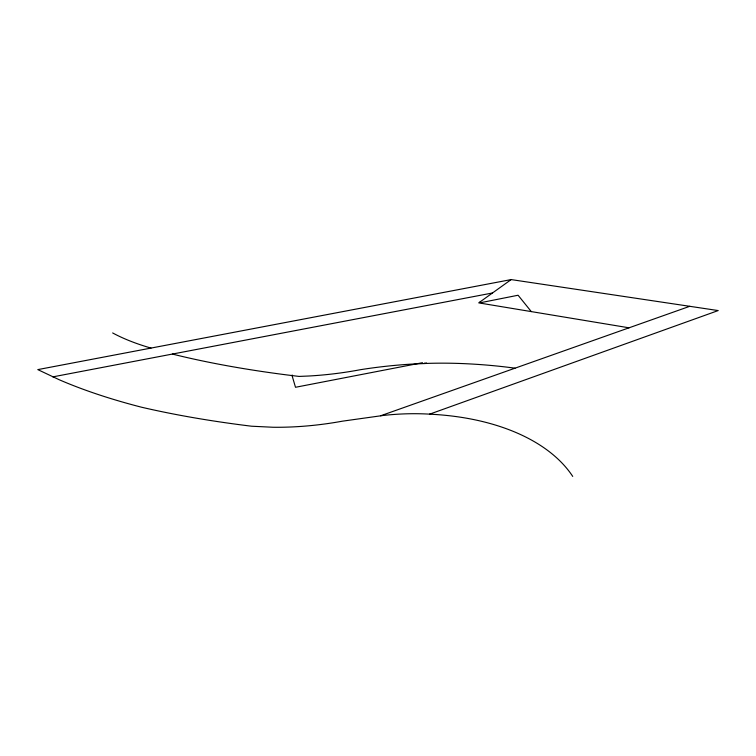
<?xml version="1.0" encoding="UTF-8"?>
<svg xmlns="http://www.w3.org/2000/svg" width="756" height="756" viewBox="0 0 756 756"><rect width="100%" height="100%" fill="white"/><g stroke="black" fill="none" stroke-linecap="round" stroke-linejoin="round"><path stroke-width="1.13" d="M511.16 279.588L37.8 369.608L59.223 379.739A670.893 210.083 -4.9 0 0 141.504 407.21A678.888 209.932 -5.1 0 0 251.587 426.214L272.944 427.253A160.943 67.511 -9.4 0 0 342.298 421.196L383.084 415.479A152.863 80.675 -8.5 0 1 429.625 414.156L718.2 310.565L511.16 279.588L478.699 302.873L629.03 327.811M380.637 415.772L689.746 306.312M422.472 362.7L295.501 387.28L292.052 375.562M424.9 363.315L423.823 363.523L426.507 363.003M52.816 376.875L492.487 292.988M429.682 414.165L429.625 414.165A211.633 124.712 -9.8 0 1 572.727 476.412M151.011 348.081L148.478 347.344A317.284 108.628 -7.9 0 1 112.653 332.942M531.298 311.604L518.087 295.237L480.873 302.636L480.221 301.786M292.213 375.042L292.355 375.6M172.377 354.063A668.682 193.848 -4.7 0 0 287.11 374.957L299.055 376.422L309.091 375.997A157.995 61.491 -8.9 0 0 360.517 369.684A289.472 155.944 -8.5 0 1 411.595 364.108L428.595 363.352A289.472 155.944 -8.5 0 1 462.322 363.57A385.929 221.697 -9.6 0 1 515.034 368.181"/></g></svg>
